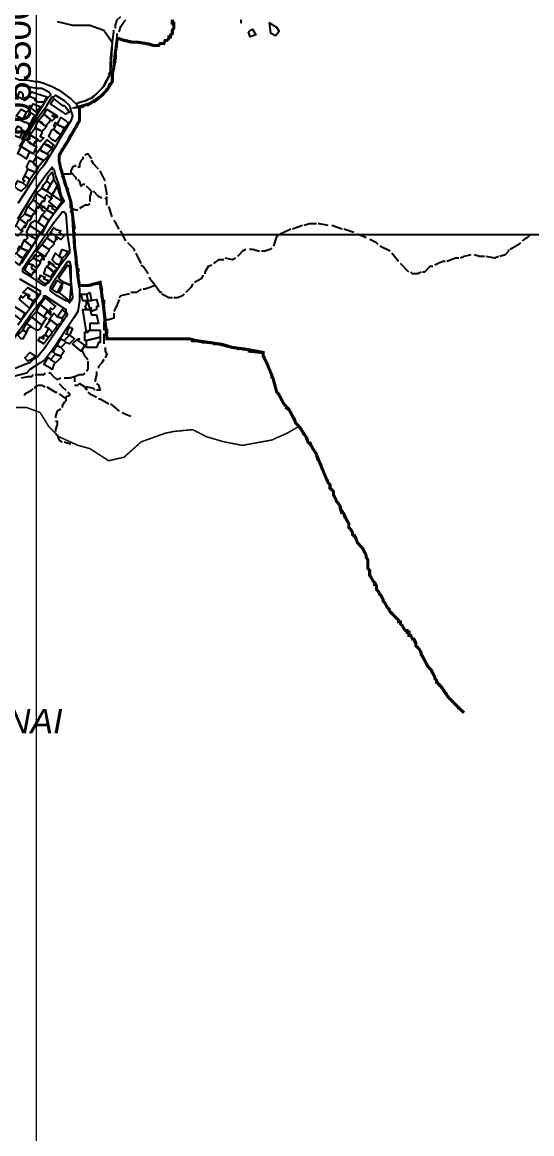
# Model space of a CAD drawing. Header units: millimetres. Extents: x -3588 to 75209, y -3737 to 38254.
# Drawn here: x 6595 to 6997, y 4728 to 5606 of the extents above; entities that cross this region are included whole.
import ezdxf

# ---------------------------------------------------------------- set-up
doc = ezdxf.new("R2010")
doc.units = ezdxf.units.MM
doc.layers.add('P', color=253, linetype='Continuous')
doc.layers.add('T', color=7, linetype='Continuous')

msp = doc.modelspace()

# ---------------------------------------------------------------- linework, layer by layer
msp.add_lwpolyline([(6321.471, 6253.151), (7910.682, 6253.151), (7910.682, 5438.155), (6321.471, 5438.155)], close=True)
at = {"color": 244}
for points in [[(6789.743, 5605.602), (6790.877, 5597.82), (6794.885, 5595.78), (6797.758, 5599.104), (6796.019, 5601.975), (6789.743, 5605.602)], [(6773.414, 5598.561), (6776.717, 5600.586), (6779.344, 5596.161), (6774.765, 5594.737), (6773.414, 5598.561)]]:
    msp.add_lwpolyline(points, dxfattribs=at)
at = {"layer": 'P'}
for points, const_width in [([(6605.975, -522.389), (6605.975, 8803.839)], 1.2), ([(6713.41, 5608.193), (6713.41, 5605.376), (6714.546, 5605.376), (6714.546, 5602.832), (6714.546, 5601.423), (6713.41, 5600.015), (6713.41, 5598.607), (6713.41, 5597.182), (6712.001, 5596.062), (6712.001, 5594.654), (6710.593, 5594.654), (6710.593, 5593.245), (6709.185, 5591.821), (6707.76, 5591.821), (6706.64, 5589.293), (6705.232, 5589.293), (6703.807, 5589.293), (6702.399, 5587.868), (6700.991, 5587.868), (6699.854, 5587.868), (6698.446, 5587.868), (6693.085, 5589.293), (6686.315, 5590.413), (6682.074, 5590.413), (6675.305, 5591.821), (6671.352, 5593.245), (6669.943, 5593.245), (6668.535, 5583.643), (6667.111, 5570.088), (6665.991, 5564.727), (6665.991, 5559.366), (6661.75, 5552.596), (6656.388, 5547.219), (6648.21, 5541.858), (6638.88, 5539.041), (6640.017, 5539.041), (6640.017, 5533.68), (6640.017, 5530.847), (6640.017, 5528.318), (6637.472, 5524.077), (6630.702, 5511.947), (6626.461, 5505.161), (6623.933, 5501.208), (6623.933, 5496.983), (6625.341, 5490.198), (6627.886, 5482.02), (6630.702, 5472.705), (6633.247, 5464.512), (6634.655, 5453.789), (6636.064, 5430.648), (6637.472, 5418.501), (6638.88, 5404.946), (6640.017, 5398.176), (6646.786, 5398.176), (6656.388, 5400.721), (6659.205, 5380.396), (6661.75, 5356.118), (6672.76, 5356.118), (6678.121, 5356.118), (6680.666, 5356.118), (6683.483, 5356.118), (6688.86, 5356.118), (6691.676, 5356.118), (6694.221, 5356.118), (6703.807, 5356.118), (6709.185, 5356.118), (6717.362, 5356.118), (6722.724, 5356.118), (6726.965, 5356.118), (6732.326, 5354.71), (6749.834, 5352.166), (6760.829, 5349.349), (6771.567, 5347.925), (6785.106, 5345.396), (6785.106, 5342.563), (6787.939, 5337.202), (6789.059, 5334.385), (6791.892, 5327.6), (6793.3, 5323.647), (6795.845, 5314.061), (6797.253, 5312.636), (6801.478, 5304.747), (6805.431, 5300.506), (6808.264, 5295.144), (6810.808, 5289.783), (6813.625, 5286.95), (6810.808, 5285.542), (6804.023, 5281.589), (6791.892, 5276.228), (6768.734, 5271.987), (6754.059, 5274.82), (6740.504, 5278.772), (6729.509, 5284.422), (6714.546, 5282.997), (6707.76, 5281.589), (6688.86, 5274.82), (6675.305, 5262.673), (6663.158, 5259.856), (6648.21, 5269.458), (6638.88, 5271.987), (6623.933, 5278.772), (6615.739, 5286.95), (6608.969, 5297.961), (6598.231, 5301.914), (6590.053, 5301.914)], 1.2), ([(6713.41, 5608.193), (6713.41, 5605.376), (6714.546, 5605.376), (6714.546, 5602.832), (6714.546, 5601.423), (6713.41, 5600.015), (6713.41, 5598.607), (6713.41, 5597.182), (6712.001, 5596.062), (6712.001, 5594.654), (6710.593, 5594.654), (6710.593, 5593.245), (6709.185, 5591.821), (6707.76, 5591.821), (6706.64, 5589.293), (6705.232, 5589.293), (6703.807, 5589.293), (6702.399, 5587.868), (6700.991, 5587.868), (6699.854, 5587.868), (6698.446, 5587.868), (6693.085, 5589.293), (6686.315, 5590.413), (6682.074, 5590.413), (6675.305, 5591.821), (6671.352, 5593.245), (6669.943, 5593.245), (6668.535, 5583.643), (6667.111, 5570.088), (6665.991, 5564.727), (6665.991, 5559.366), (6661.75, 5552.596), (6656.388, 5547.219), (6648.21, 5541.858), (6638.88, 5539.041), (6640.017, 5539.041), (6640.017, 5533.68), (6640.017, 5530.847), (6640.017, 5528.318), (6637.472, 5524.077), (6630.702, 5511.947), (6626.461, 5505.161), (6623.933, 5501.208), (6623.933, 5496.983), (6625.341, 5490.198), (6627.886, 5482.02), (6630.702, 5472.705), (6633.247, 5464.512), (6634.655, 5453.789), (6636.064, 5430.648), (6637.472, 5418.501), (6638.88, 5404.946), (6640.017, 5398.176), (6646.786, 5398.176), (6656.388, 5400.721), (6659.205, 5380.396), (6661.75, 5356.118), (6672.76, 5356.118), (6678.121, 5356.118), (6680.666, 5356.118), (6683.483, 5356.118), (6688.86, 5356.118), (6691.676, 5356.118), (6694.221, 5356.118), (6703.807, 5356.118), (6709.185, 5356.118), (6717.362, 5356.118), (6722.724, 5356.118), (6726.965, 5356.118), (6732.326, 5354.71), (6749.834, 5352.166), (6760.829, 5349.349), (6771.567, 5347.925), (6785.106, 5345.396), (6785.106, 5342.563), (6787.939, 5337.202), (6789.059, 5334.385), (6791.892, 5327.6), (6793.3, 5323.647), (6795.845, 5314.061), (6797.253, 5312.636), (6801.478, 5304.747), (6805.431, 5300.506), (6808.264, 5295.144), (6810.808, 5289.783), (6813.625, 5286.95), (6816.169, 5282.997), (6818.986, 5278.772), (6820.394, 5274.82), (6822.939, 5271.987), (6824.347, 5269.458), (6827.18, 5265.217), (6829.709, 5258.448), (6832.541, 5251.662), (6835.358, 5244.893), (6836.494, 5242.348), (6837.902, 5240.94), (6837.902, 5238.123), (6839.311, 5236.987), (6840.719, 5235.578), (6840.719, 5232.762), (6842.127, 5230.217), (6843.264, 5227.401), (6844.672, 5225.976), (6846.08, 5223.448), (6846.08, 5222.023), (6848.913, 5217.798), (6850.033, 5215.254), (6851.458, 5212.437), (6852.866, 5209.893), (6852.866, 5207.076), (6854.274, 5205.652), (6855.683, 5203.123), (6855.683, 5201.699), (6858.227, 5198.882), (6859.635, 5194.929), (6861.044, 5193.521), (6863.588, 5190.688), (6866.405, 5185.327), (6866.405, 5183.918), (6867.829, 5181.374), (6867.829, 5178.557), (6867.829, 5177.149), (6867.829, 5174.604), (6869.238, 5173.196), (6869.238, 5171.788), (6869.238, 5170.363), (6869.238, 5169.243), (6870.358, 5167.835), (6871.782, 5165.002), (6873.191, 5163.594), (6874.599, 5161.049), (6874.599, 5158.233), (6876.007, 5156.824), (6877.144, 5154.28), (6878.552, 5152.871), (6879.96, 5150.039), (6879.96, 5148.918), (6881.368, 5147.51), (6882.777, 5144.677), (6883.913, 5143.269), (6885.321, 5140.724), (6886.73, 5139.316), (6888.154, 5137.908), (6889.562, 5136.499), (6890.683, 5135.363), (6892.107, 5133.955), (6892.107, 5132.547), (6893.515, 5132.547), (6893.515, 5131.138), (6894.924, 5129.714), (6896.332, 5127.185), (6897.468, 5125.777), (6898.877, 5125.777), (6898.877, 5124.353), (6900.285, 5124.353), (6900.285, 5122.944), (6900.285, 5121.824), (6901.693, 5121.824), (6903.102, 5118.991), (6904.238, 5118.991), (6905.646, 5116.175), (6905.646, 5113.63), (6907.054, 5112.222), (6908.479, 5110.814), (6909.887, 5108.269), (6909.887, 5106.861), (6911.007, 5105.452), (6912.432, 5102.62), (6913.84, 5100.075), (6915.248, 5097.258), (6916.657, 5095.85), (6917.793, 5094.714), (6919.201, 5091.897), (6920.61, 5089.064), (6920.61, 5087.944), (6922.018, 5086.536), (6922.018, 5085.128), (6923.426, 5083.703), (6924.563, 5082.295), (6925.971, 5081.175), (6931.332, 5072.981), (6935.573, 5068.74), (6939.526, 5064.803), (6943.751, 5060.85)], 2.417), ([(6713.41, 5606.785), (6713.41, 5605.376), (6714.546, 5605.376), (6714.546, 5602.832)], 2.417), ([(6714.546, 5601.423), (6713.41, 5600.015), (6713.41, 5598.607), (6713.41, 5597.182)], 2.417), ([(6669.943, 5593.245), (6668.535, 5583.643), (6668.535, 5582.507)], 2.417), ([(6675.305, 5591.821), (6671.352, 5593.245)], 2.417), ([(6680.666, 5590.413), (6676.713, 5591.821)], 2.417), ([(6712.001, 5596.062), (6712.001, 5594.654), (6710.593, 5594.654), (6710.593, 5593.245), (6709.185, 5591.821), (6707.76, 5591.821), (6706.64, 5589.293), (6705.232, 5589.293)], 2.417), ([(6693.085, 5589.293), (6686.315, 5590.413), (6682.074, 5590.413)], 2.417), ([(6698.446, 5587.868), (6694.221, 5589.293)], 2.417), ([(6703.807, 5589.293), (6702.399, 5587.868), (6700.991, 5587.868), (6699.854, 5587.868)], 2.417), ([(6668.535, 5575.737), (6667.111, 5572.921)], 2.417), ([(6668.535, 5581.099), (6668.535, 5576.858)], 2.417), ([(6667.111, 5570.088), (6665.991, 5564.727), (6665.991, 5560.774)], 2.417), ([(6664.582, 5557.957), (6663.158, 5555.413)], 2.417), ([(6659.205, 5549.763), (6656.388, 5547.219), (6651.027, 5542.994)], 2.417), ([(6661.75, 5554.004), (6661.75, 5552.596), (6660.341, 5551.172)], 2.417), ([(6640.017, 5539.041), (6640.017, 5533.68), (6640.017, 5530.847), (6640.017, 5528.318)], 2.417), ([(6644.257, 5540.449), (6641.425, 5539.041)], 2.417), ([(6649.619, 5542.994), (6648.21, 5541.858), (6645.666, 5540.449)], 2.417), ([(6636.064, 5521.533), (6634.655, 5518.716)], 2.417), ([(6638.88, 5526.894), (6637.472, 5524.077), (6637.472, 5522.669)], 2.417), ([(6633.247, 5517.308), (6630.702, 5511.947), (6627.886, 5507.994)], 2.417), ([(6626.461, 5506.569), (6626.461, 5505.161), (6625.341, 5503.753)], 2.417), ([(6625.341, 5502.344), (6623.933, 5501.208), (6623.933, 5498.391)], 2.417), ([(6623.933, 5496.983), (6625.341, 5490.198), (6626.461, 5487.669)], 2.417), ([(6626.461, 5484.836), (6627.886, 5482.02)], 2.417), ([(6627.886, 5480.883), (6629.294, 5476.658)], 2.417), ([(6630.702, 5475.234), (6630.702, 5472.705), (6633.247, 5464.512)], 2.417), ([(6633.247, 5463.103), (6633.247, 5459.15)], 2.417), ([(6633.247, 5457.742), (6634.655, 5454.909)], 2.417), ([(6634.655, 5452.381), (6636.064, 5442.779)], 2.417), ([(6636.064, 5440.234), (6636.064, 5437.417)], 2.417), ([(6636.064, 5434.585), (6636.064, 5432.056)], 2.417), ([(6636.064, 5429.223), (6637.472, 5419.909)], 2.417), ([(6637.472, 5417.093), (6637.472, 5414.26)], 2.417), ([(6638.88, 5411.731), (6638.88, 5408.899)], 2.417), ([(6638.88, 5407.49), (6638.88, 5404.946), (6640.017, 5398.176), (6641.425, 5398.176)], 2.417), ([(6642.833, 5398.176), (6646.786, 5398.176)], 2.417), ([(6648.21, 5398.176), (6651.027, 5399.585)], 2.417), ([(6653.572, 5399.585), (6656.388, 5400.721), (6657.797, 5393.935)], 2.417), ([(6657.797, 5391.407), (6657.797, 5388.574)], 2.417), ([(6659.205, 5387.166), (6659.205, 5383.213)], 2.417), ([(6659.205, 5381.804), (6659.205, 5380.396), (6660.341, 5371.082)], 2.417), ([(6660.341, 5369.674), (6660.341, 5365.721)], 2.417), ([(6661.75, 5364.296), (6661.75, 5360.071)], 2.417), ([(6661.75, 5358.935), (6661.75, 5356.118), (6669.943, 5356.118)], 2.417), ([(6671.352, 5356.118), (6672.76, 5356.118), (6675.305, 5356.118)], 2.417), ([(6676.713, 5356.118), (6678.121, 5356.118), (6680.666, 5356.118)], 2.417), ([(6682.074, 5356.118), (6683.483, 5356.118), (6688.86, 5356.118), (6691.676, 5356.118), (6693.085, 5356.118)], 2.417), ([(6694.221, 5356.118), (6698.446, 5356.118)], 2.417), ([(6699.854, 5356.118), (6703.807, 5356.118)], 2.417), ([(6705.232, 5356.118), (6709.185, 5356.118), (6715.954, 5356.118)], 2.417), ([(6717.362, 5356.118), (6721.315, 5356.118)], 2.417), ([(6722.724, 5356.118), (6726.965, 5356.118)], 2.417), ([(6728.085, 5354.71), (6732.326, 5354.71), (6739.095, 5353.286)], 2.417), ([(6740.504, 5353.286), (6744.457, 5353.286)], 2.417), ([(6745.881, 5352.166), (6749.834, 5352.166)], 2.417), ([(6751.242, 5352.166), (6760.829, 5349.349)], 2.417), ([(6763.373, 5349.349), (6766.206, 5347.925)], 2.417), ([(6768.734, 5347.925), (6771.567, 5347.925)], 2.417), ([(6772.975, 5346.516), (6783.698, 5345.396)], 2.417), ([(6785.106, 5343.972), (6785.106, 5342.563), (6786.53, 5341.155)], 2.417), ([(6786.53, 5339.747), (6787.939, 5337.202), (6787.939, 5335.794)], 2.417), ([(6789.059, 5334.385), (6791.892, 5327.6), (6791.892, 5325.071)], 2.417), ([(6793.3, 5322.239), (6794.708, 5319.422)], 2.417), ([(6794.708, 5318.286), (6795.845, 5314.061)], 2.417), ([(6797.253, 5312.636), (6801.478, 5304.747), (6802.614, 5303.322)], 2.417), ([(6590.053, 5301.914), (6598.231, 5301.914), (6608.969, 5297.961), (6615.739, 5286.95), (6623.933, 5278.772), (6638.88, 5271.987), (6648.21, 5269.458), (6663.158, 5259.856), (6675.305, 5262.673), (6688.86, 5274.82), (6707.76, 5281.589), (6714.546, 5282.997), (6729.509, 5284.422), (6740.504, 5278.772), (6754.059, 5274.82), (6768.734, 5271.987), (6791.892, 5276.228), (6804.023, 5281.589), (6810.808, 5285.542), (6813.625, 5286.95), (6816.169, 5282.997), (6818.986, 5278.772), (6820.394, 5274.82), (6822.939, 5271.987), (6824.347, 5269.458), (6827.18, 5265.217), (6829.709, 5258.448), (6832.541, 5251.662), (6835.358, 5244.893), (6836.494, 5242.348), (6837.902, 5240.94), (6837.902, 5238.123), (6839.311, 5236.987), (6840.719, 5235.578), (6840.719, 5232.762), (6842.127, 5230.217), (6843.264, 5227.401), (6844.672, 5225.976), (6846.08, 5223.448), (6846.08, 5222.023), (6848.913, 5217.798), (6850.033, 5215.254), (6851.458, 5212.437), (6852.866, 5209.893), (6852.866, 5207.076), (6854.274, 5205.652), (6855.683, 5203.123), (6855.683, 5201.699), (6858.227, 5198.882), (6859.635, 5194.929), (6861.044, 5193.521), (6863.588, 5190.688), (6866.405, 5185.327), (6866.405, 5183.918), (6867.829, 5181.374), (6867.829, 5178.557), (6867.829, 5177.149), (6867.829, 5174.604), (6869.238, 5173.196), (6869.238, 5171.788), (6869.238, 5170.363), (6869.238, 5169.243), (6870.358, 5167.835), (6871.782, 5165.002), (6873.191, 5163.594), (6874.599, 5161.049), (6874.599, 5158.233), (6876.007, 5156.824), (6877.144, 5154.28), (6878.552, 5152.871), (6879.96, 5150.039), (6879.96, 5148.918), (6881.368, 5147.51), (6882.777, 5144.677), (6883.913, 5143.269), (6885.321, 5140.724), (6886.73, 5139.316), (6888.154, 5137.908), (6889.562, 5136.499), (6890.683, 5135.363), (6892.107, 5133.955), (6892.107, 5132.547), (6893.515, 5132.547), (6893.515, 5131.138), (6894.924, 5129.714), (6896.332, 5127.185), (6897.468, 5125.777), (6898.877, 5125.777), (6898.877, 5124.353), (6900.285, 5124.353), (6900.285, 5122.944), (6900.285, 5121.824), (6901.693, 5121.824), (6903.102, 5118.991), (6904.238, 5118.991), (6905.646, 5116.175), (6905.646, 5113.63), (6907.054, 5112.222), (6908.479, 5110.814), (6909.887, 5108.269), (6909.887, 5106.861), (6911.007, 5105.452), (6912.432, 5102.62), (6913.84, 5100.075), (6915.248, 5097.258), (6916.657, 5095.85), (6917.793, 5094.714), (6919.201, 5091.897), (6920.61, 5089.064), (6920.61, 5087.944), (6922.018, 5086.536), (6922.018, 5085.128), (6923.426, 5083.703), (6924.563, 5082.295), (6925.971, 5081.175), (6931.332, 5072.981), (6935.573, 5068.74), (6939.526, 5064.803), (6943.751, 5060.85)], 1.2), ([(6802.614, 5301.914), (6805.431, 5300.506), (6805.431, 5299.097)], 2.417), ([(6806.855, 5297.961), (6808.264, 5295.144)], 2.417), ([(6809.384, 5293.736), (6810.808, 5289.783), (6813.625, 5286.95), (6815.033, 5284.422)], 2.417), ([(6816.169, 5282.997), (6817.578, 5280.181)], 2.417), ([(6818.986, 5278.772), (6820.394, 5276.228)], 2.417), ([(6821.803, 5274.82), (6822.939, 5271.987), (6824.347, 5269.458), (6827.18, 5265.217)], 2.417), ([(6827.18, 5264.097), (6828.588, 5259.856)], 2.417), ([(6829.709, 5258.448), (6831.133, 5255.903)], 2.417), ([(6831.133, 5254.495), (6832.541, 5251.662), (6835.358, 5244.893), (6836.494, 5243.772)], 2.417), ([(6836.494, 5242.348), (6837.902, 5240.94), (6837.902, 5239.531)], 2.417), ([(6839.311, 5238.123), (6839.311, 5236.987), (6840.719, 5235.578), (6840.719, 5234.17)], 2.417), ([(6840.719, 5232.762), (6842.127, 5230.217), (6843.264, 5227.401), (6844.672, 5225.976), (6846.08, 5223.448)], 2.417), ([(6846.08, 5222.023), (6847.505, 5217.798)], 2.417), ([(6848.913, 5216.662), (6850.033, 5215.254), (6850.033, 5213.845)], 2.417), ([(6851.458, 5212.437), (6852.866, 5209.893), (6852.866, 5207.076), (6854.274, 5205.652), (6855.683, 5203.123)], 2.417), ([(6856.819, 5201.699), (6858.227, 5198.882), (6858.227, 5197.474)], 2.417), ([(6859.635, 5196.337), (6859.635, 5194.929), (6861.044, 5193.521)], 2.417), ([(6862.452, 5192.112), (6863.588, 5190.688), (6866.405, 5185.327), (6866.405, 5183.918), (6866.405, 5182.798)], 2.417), ([(6867.829, 5181.374), (6867.829, 5178.557), (6867.829, 5177.149)], 2.417), ([(6867.829, 5176.013), (6867.829, 5174.604), (6869.238, 5173.196)], 2.417), ([(6869.238, 5170.363), (6869.238, 5169.243), (6870.358, 5167.835), (6871.782, 5165.002), (6873.191, 5163.594), (6873.191, 5161.049)], 2.417), ([(6874.599, 5159.641), (6874.599, 5158.233), (6876.007, 5156.824)], 2.417), ([(6877.144, 5155.688), (6877.144, 5154.28), (6878.552, 5152.871), (6878.552, 5151.463)], 2.417), ([(6879.96, 5150.039), (6879.96, 5148.918), (6881.368, 5147.51), (6882.777, 5144.677), (6883.913, 5143.269), (6885.321, 5142.149)], 2.417), ([(6886.73, 5140.724), (6886.73, 5139.316), (6888.154, 5137.908)], 2.417), ([(6889.562, 5136.499), (6890.683, 5135.363), (6892.107, 5133.955)], 2.417), ([(6893.515, 5132.547), (6893.515, 5131.138), (6894.924, 5129.714), (6896.332, 5127.185), (6897.468, 5125.777), (6898.877, 5125.777), (6898.877, 5124.353), (6900.285, 5124.353)], 2.417), ([(6900.285, 5122.944), (6900.285, 5121.824), (6901.693, 5121.824), (6903.102, 5118.991)], 2.417), ([(6904.238, 5117.583), (6905.646, 5116.175), (6905.646, 5115.039)], 2.417), ([(6907.054, 5113.63), (6907.054, 5112.222), (6908.479, 5110.814), (6909.887, 5108.269), (6909.887, 5106.861), (6911.007, 5105.452), (6911.007, 5104.028)], 2.417), ([(6912.432, 5102.62), (6913.84, 5100.075)], 2.417), ([(6915.248, 5098.667), (6915.248, 5097.258), (6916.657, 5095.85), (6916.657, 5094.714)], 2.417), ([(6917.793, 5093.305), (6919.201, 5091.897), (6920.61, 5089.064), (6920.61, 5087.944), (6922.018, 5086.536), (6922.018, 5085.128), (6923.426, 5085.128)], 2.417), ([(6924.563, 5083.703), (6924.563, 5082.295), (6925.971, 5081.175), (6925.971, 5079.75)], 2.417), ([(6927.379, 5078.342), (6930.212, 5075.525)], 2.417), ([(6931.332, 5074.389), (6931.332, 5072.981), (6935.573, 5068.74), (6938.118, 5066.211)], 2.417), ([(6938.118, 5064.803), (6939.526, 5064.803), (6940.934, 5063.379)], 2.417), ([(6942.343, 5061.97), (6943.751, 5060.85)], 2.417)]:
    msp.add_lwpolyline(points, dxfattribs=dict(at, const_width=const_width))
for points in [[(6668.535, 5601.423), (6668.535, 5603.968), (6669.943, 5608.193), (6672.76, 5610.738)], [(6463.864, 5603.968), (6465.288, 5603.968), (6472.058, 5602.832), (6478.827, 5601.423), (6496.607, 5594.654), (6510.162, 5590.413), (6519.477, 5586.46), (6538.393, 5581.099), (6551.948, 5575.737), (6565.487, 5570.088), (6575.089, 5567.543), (6583.283, 5564.727), (6588.645, 5562.182), (6592.598, 5560.774), (6598.231, 5560.774), (6605.016, 5559.366), (6607.561, 5559.366), (6611.786, 5557.957), (6618.556, 5555.413), (6623.933, 5552.596), (6629.294, 5548.643), (6633.247, 5545.81), (6634.655, 5544.402), (6637.472, 5541.858)], [(6622.508, 5606.785), (6634.655, 5603.968), (6648.21, 5603.968), (6659.205, 5600.015), (6665.991, 5590.413), (6664.582, 5567.543), (6663.158, 5563.319), (6659.205, 5555.413), (6656.388, 5552.596), (6653.572, 5549.763), (6648.21, 5545.81), (6645.666, 5544.402), (6637.472, 5541.858)], [(6671.352, 5598.607), (6672.76, 5602.832), (6675.305, 5606.785), (6676.713, 5608.193)], [(6767.614, 5608.193), (6767.614, 5605.376)], [(6665.991, 5589.293), (6667.111, 5598.607), (6667.111, 5600.015)], [(6669.943, 5586.46), (6669.943, 5597.182)], [(6664.582, 5576.858), (6665.991, 5587.868)], [(6668.535, 5574.329), (6668.535, 5583.643), (6669.943, 5585.052)], [(6663.158, 5564.727), (6664.582, 5567.543), (6664.582, 5575.737)], [(6665.991, 5562.182), (6665.991, 5564.727), (6667.111, 5570.088), (6667.111, 5572.921)], [(6657.797, 5554.004), (6659.205, 5555.413), (6660.341, 5557.957), (6663.158, 5563.319)], [(6660.341, 5551.172), (6661.75, 5552.596), (6665.991, 5559.366), (6665.991, 5560.774)], [(6594.006, 5551.172), (6595.414, 5549.763), (6595.414, 5547.219), (6598.231, 5545.81), (6596.822, 5544.402), (6591.461, 5547.219), (6592.598, 5551.172), (6594.006, 5551.172)], [(6592.598, 5507.994), (6606.137, 5529.439), (6614.331, 5540.449), (6618.556, 5547.219), (6619.692, 5547.219), (6621.1, 5548.643), (6627.886, 5544.402), (6632.111, 5540.449), (6633.247, 5536.208), (6634.655, 5532.271), (6633.247, 5528.318), (6630.702, 5524.077), (6626.461, 5517.308), (6622.508, 5510.522), (6621.1, 5507.994), (6618.556, 5503.753), (6611.786, 5493.03), (6607.561, 5487.669), (6599.367, 5475.234), (6591.461, 5463.103)], [(6592.598, 5556.533), (6599.367, 5555.413), (6606.137, 5554.004), (6610.378, 5554.004), (6615.739, 5551.172), (6617.147, 5549.763), (6617.147, 5548.643), (6614.331, 5545.81), (6594.006, 5513.355)], [(6607.561, 5542.994), (6605.016, 5544.402), (6605.016, 5545.81), (6600.775, 5547.219), (6600.775, 5548.643), (6602.184, 5551.172), (6614.331, 5547.219), (6611.786, 5542.994), (6607.561, 5542.994)], [(6649.619, 5545.81), (6652.435, 5548.643), (6656.388, 5552.596)], [(6651.027, 5542.994), (6656.388, 5547.219), (6659.205, 5549.763)], [(6607.561, 5537.633), (6606.137, 5535.088), (6600.775, 5539.041), (6600.775, 5540.449), (6602.184, 5539.041), (6603.608, 5541.858), (6610.378, 5539.041), (6607.561, 5537.633)], [(6626.461, 5540.449), (6627.886, 5540.449), (6629.294, 5539.041), (6632.111, 5535.088), (6629.294, 5533.68), (6617.147, 5541.858), (6619.692, 5545.81), (6626.461, 5540.449)], [(6637.472, 5541.858), (6640.017, 5542.994), (6645.666, 5544.402), (6646.786, 5545.81)], [(6637.472, 5541.858), (6638.88, 5539.041)], [(6638.88, 5539.041), (6648.21, 5541.858), (6649.619, 5542.994)], [(6598.231, 5535.088), (6595.414, 5529.439), (6592.598, 5530.847), (6590.053, 5532.271), (6594.006, 5537.633), (6598.231, 5535.088)], [(6602.184, 5528.318), (6600.775, 5525.486), (6598.231, 5526.894), (6596.822, 5526.894), (6594.006, 5528.318), (6595.414, 5529.439), (6598.231, 5535.088), (6599.367, 5536.208), (6605.016, 5532.271), (6603.608, 5530.847), (6602.184, 5528.318)], [(6610.378, 5526.894), (6607.561, 5528.318), (6611.786, 5533.68), (6617.147, 5529.439), (6615.739, 5526.894), (6612.922, 5524.077), (6610.378, 5526.894)], [(6638.88, 5539.041), (6640.017, 5539.041), (6640.017, 5533.68), (6640.017, 5530.847), (6640.017, 5528.318), (6637.472, 5524.077), (6630.702, 5511.947), (6626.461, 5505.161), (6623.933, 5501.208), (6623.933, 5496.983), (6625.341, 5490.198), (6627.886, 5482.02), (6630.702, 5472.705), (6633.247, 5464.512), (6634.655, 5453.789), (6636.064, 5430.648), (6637.472, 5418.501), (6638.88, 5404.946), (6640.017, 5395.36), (6640.017, 5386.045), (6638.88, 5377.851), (6636.064, 5373.61), (6634.655, 5371.082), (6627.886, 5361.48), (6621.1, 5350.757), (6617.147, 5345.396), (6612.922, 5339.747), (6608.969, 5337.202)], [(6622.508, 5532.271), (6622.508, 5530.847), (6619.692, 5533.68), (6618.556, 5532.271), (6621.1, 5530.847), (6618.556, 5528.318), (6617.147, 5529.439), (6611.786, 5533.68), (6614.331, 5537.633), (6622.508, 5532.271)], [(6630.702, 5526.894), (6632.111, 5526.894), (6627.886, 5522.669), (6622.508, 5525.486), (6623.933, 5528.318), (6625.341, 5530.847), (6629.294, 5528.318), (6630.702, 5526.894)], [(6594.006, 5517.308), (6592.598, 5514.763), (6587.236, 5517.308), (6591.461, 5524.077), (6594.006, 5522.669), (6594.006, 5521.533), (6596.822, 5520.124), (6594.006, 5517.308)], [(6610.378, 5520.124), (6610.378, 5518.716), (6608.969, 5515.883), (6611.786, 5514.763), (6608.969, 5511.947), (6607.561, 5513.355), (6600.775, 5517.308), (6605.016, 5522.669), (6610.378, 5520.124)], [(6612.922, 5524.077), (6614.331, 5524.077), (6611.786, 5521.533), (6610.378, 5520.124), (6605.016, 5522.669), (6607.561, 5528.318), (6612.922, 5524.077)], [(6622.508, 5518.716), (6619.692, 5521.533), (6621.1, 5524.077), (6619.692, 5524.077), (6621.1, 5526.894), (6622.508, 5525.486), (6627.886, 5522.669), (6625.341, 5517.308), (6622.508, 5518.716)], [(6594.006, 5507.994), (6596.822, 5513.355), (6598.231, 5513.355), (6603.608, 5509.114), (6606.137, 5507.994), (6603.608, 5502.344), (6600.775, 5503.753), (6594.006, 5507.994)], [(6600.775, 5510.522), (6598.231, 5513.355), (6600.775, 5517.308), (6607.561, 5513.355), (6606.137, 5511.947), (6605.016, 5511.947), (6603.608, 5509.114), (6600.775, 5510.522)], [(6618.556, 5507.994), (6618.556, 5506.569), (6611.786, 5510.522), (6614.331, 5513.355), (6619.692, 5509.114), (6618.556, 5507.994)], [(6618.556, 5513.355), (6615.739, 5515.883), (6617.147, 5518.716), (6618.556, 5521.533), (6619.692, 5521.533), (6625.341, 5517.308), (6621.1, 5511.947), (6618.556, 5513.355)], [(6599.367, 5501.208), (6598.231, 5498.391), (6594.006, 5501.208), (6591.461, 5502.344), (6594.006, 5507.994), (6600.775, 5503.753), (6599.367, 5501.208)], [(6608.969, 5498.391), (6606.137, 5499.8), (6605.016, 5501.208), (6608.969, 5506.569), (6608.969, 5505.161), (6614.331, 5502.344), (6615.739, 5501.208), (6611.786, 5496.983), (6608.969, 5498.391)], [(6615.739, 5509.114), (6618.556, 5506.569), (6614.331, 5502.344), (6608.969, 5505.161), (6610.378, 5507.994), (6611.786, 5510.522), (6615.739, 5509.114)], [(6602.184, 5488.789), (6599.367, 5490.198), (6598.231, 5491.622), (6600.775, 5496.983), (6603.608, 5495.559), (6607.561, 5491.622), (6605.016, 5487.669), (6602.184, 5488.789)], [(6605.016, 5493.03), (6603.608, 5495.559), (6606.137, 5499.8), (6611.786, 5496.983), (6607.561, 5491.622), (6605.016, 5493.03)], [(6642.833, 5499.8), (6642.833, 5498.391), (6641.425, 5496.983), (6640.017, 5494.439), (6640.017, 5491.622), (6638.88, 5491.622)], [(6649.619, 5498.391), (6646.786, 5502.344), (6644.257, 5501.208)], [(6654.98, 5490.198), (6651.027, 5494.439), (6649.619, 5496.983)], [(6591.461, 5450.972), (6602.184, 5468.464), (6608.969, 5479.475), (6612.922, 5484.836), (6617.147, 5490.198), (6618.556, 5491.622), (6618.556, 5490.198), (6619.692, 5490.198), (6621.1, 5484.836), (6623.933, 5476.658), (6625.341, 5469.873), (6627.886, 5464.512), (6626.461, 5463.103), (6619.692, 5454.909), (6606.137, 5434.585), (6599.367, 5423.862), (6594.006, 5415.684)], [(6599.367, 5483.428), (6596.822, 5484.836), (6599.367, 5490.198), (6605.016, 5487.669), (6600.775, 5482.02), (6599.367, 5483.428)], [(6615.739, 5484.836), (6618.556, 5487.669), (6619.692, 5482.02), (6617.147, 5478.067), (6614.331, 5480.883), (6615.739, 5484.836)], [(6633.247, 5487.669), (6633.247, 5486.245), (6630.702, 5486.245), (6626.461, 5486.245)], [(6637.472, 5493.03), (6634.655, 5491.622), (6633.247, 5488.789), (6633.247, 5487.669)], [(6637.472, 5482.02), (6637.472, 5483.428), (6633.247, 5487.669)], [(6660.341, 5480.883), (6656.388, 5488.789)], [(6595.414, 5479.475), (6598.231, 5476.658), (6594.006, 5472.705), (6591.461, 5474.114), (6588.645, 5476.658), (6591.461, 5480.883), (6595.414, 5479.475)], [(6599.367, 5479.475), (6598.231, 5476.658), (6595.414, 5479.475), (6596.822, 5480.883), (6595.414, 5482.02), (6596.822, 5484.836), (6600.775, 5482.02), (6599.367, 5479.475)], [(6611.786, 5478.067), (6614.331, 5480.883), (6617.147, 5478.067), (6614.331, 5472.705), (6610.378, 5475.234), (6611.786, 5478.067)], [(6621.1, 5479.475), (6622.508, 5476.658), (6618.556, 5469.873), (6614.331, 5472.705), (6617.147, 5478.067), (6619.692, 5482.02), (6621.1, 5479.475)], [(6644.257, 5478.067), (6642.833, 5478.067), (6641.425, 5476.658), (6640.017, 5480.883), (6638.88, 5482.02)], [(6661.75, 5469.873), (6661.75, 5471.297), (6660.341, 5478.067)], [(6611.786, 5467.344), (6612.922, 5467.344), (6611.786, 5464.512), (6610.378, 5464.512), (6608.969, 5461.695), (6603.608, 5465.92), (6606.137, 5471.297), (6611.786, 5467.344)], [(6614.331, 5472.705), (6618.556, 5469.873), (6617.147, 5467.344), (6614.331, 5469.873), (6611.786, 5467.344), (6606.137, 5471.297), (6610.378, 5475.234), (6614.331, 5472.705)], [(6626.461, 5464.512), (6622.508, 5459.15), (6615.739, 5464.512), (6618.556, 5467.344), (6617.147, 5467.344), (6618.556, 5469.873), (6626.461, 5464.512)], [(6623.933, 5471.297), (6626.461, 5464.512), (6618.556, 5469.873), (6622.508, 5476.658), (6623.933, 5471.297)], [(6649.619, 5472.705), (6648.21, 5474.114), (6645.666, 5476.658)], [(6649.619, 5472.705), (6648.21, 5468.464), (6648.21, 5464.512)], [(6657.797, 5467.344), (6654.98, 5468.464), (6651.027, 5472.705)], [(6605.016, 5456.334), (6606.137, 5456.334), (6605.016, 5454.909), (6603.608, 5454.909), (6602.184, 5452.381), (6596.822, 5454.909), (6599.367, 5460.559), (6605.016, 5456.334)], [(6608.969, 5461.695), (6611.786, 5460.559), (6610.378, 5459.15), (6607.561, 5460.559), (6607.561, 5459.15), (6606.137, 5460.559), (6605.016, 5456.334), (6599.367, 5460.559), (6603.608, 5465.92), (6608.969, 5461.695)], [(6614.331, 5457.742), (6619.692, 5454.909), (6615.739, 5449.548), (6610.378, 5453.789), (6612.922, 5456.334), (6610.378, 5457.742), (6610.378, 5459.15), (6611.786, 5460.559), (6614.331, 5457.742)], [(6621.1, 5456.334), (6619.692, 5454.909), (6614.331, 5457.742), (6615.739, 5460.559), (6615.739, 5461.695), (6618.556, 5460.559), (6618.556, 5459.15), (6621.1, 5457.742), (6621.1, 5456.334)], [(6648.21, 5463.103), (6646.786, 5461.695), (6644.257, 5461.695), (6642.833, 5460.559), (6640.017, 5459.15)], [(6661.75, 5465.92), (6660.341, 5467.344)], [(6661.75, 5465.92), (6661.75, 5468.464)], [(6661.75, 5461.695), (6661.75, 5465.92)], [(6665.991, 5452.381), (6663.158, 5460.559)], [(6602.184, 5452.381), (6600.775, 5449.548), (6599.367, 5449.548), (6598.231, 5447.02), (6592.598, 5450.972), (6596.822, 5454.909), (6602.184, 5452.381)], [(6611.786, 5398.176), (6606.137, 5402.129), (6602.184, 5404.946), (6595.414, 5408.899), (6595.414, 5410.323), (6595.414, 5411.731), (6606.137, 5427.815), (6619.692, 5448.14), (6625.341, 5454.909), (6626.461, 5456.334), (6627.886, 5456.334), (6629.294, 5454.909), (6630.702, 5437.417), (6632.111, 5426.695), (6632.111, 5425.27), (6632.111, 5423.862), (6629.294, 5419.909), (6623.933, 5413.14), (6618.556, 5404.946), (6615.739, 5400.721), (6614.331, 5399.585), (6612.922, 5398.176), (6611.786, 5398.176)], [(6614.331, 5447.02), (6612.922, 5444.187), (6607.561, 5448.14), (6608.969, 5450.972), (6610.378, 5453.789), (6615.739, 5449.548), (6614.331, 5447.02)], [(6638.88, 5457.742), (6637.472, 5457.742), (6633.247, 5459.15)], [(6594.006, 5441.37), (6595.414, 5441.37), (6594.006, 5440.234), (6591.461, 5437.417), (6585.812, 5441.37), (6590.053, 5445.595), (6594.006, 5441.37)], [(6598.231, 5447.02), (6596.822, 5444.187), (6596.822, 5445.595), (6594.006, 5441.37), (6590.053, 5445.595), (6592.598, 5450.972), (6598.231, 5447.02)], [(6607.561, 5437.417), (6606.137, 5434.585), (6599.367, 5438.826), (6598.231, 5440.234), (6600.775, 5445.595), (6608.969, 5440.234), (6607.561, 5437.417)], [(6602.184, 5448.14), (6605.016, 5449.548), (6607.561, 5448.14), (6612.922, 5444.187), (6610.378, 5438.826), (6608.969, 5440.234), (6600.775, 5445.595), (6602.184, 5448.14)], [(6627.886, 5437.417), (6625.341, 5434.585), (6621.1, 5437.417), (6617.147, 5440.234), (6619.692, 5444.187), (6621.1, 5442.779), (6625.341, 5441.37), (6623.933, 5440.234), (6627.886, 5437.417)], [(6671.352, 5442.779), (6668.535, 5448.14), (6667.111, 5449.548)], [(6816.169, 5445.595), (6808.264, 5442.779)], [(6827.18, 5447.02), (6821.803, 5447.02), (6817.578, 5445.595)], [(6836.494, 5445.595), (6829.709, 5447.02), (6828.588, 5447.02)], [(6847.505, 5442.779), (6839.311, 5445.595)], [(6600.775, 5426.695), (6599.367, 5425.27), (6594.006, 5427.815), (6595.414, 5432.056), (6596.822, 5434.585), (6596.822, 5433.464), (6602.184, 5429.223), (6600.775, 5426.695)], [(6605.016, 5432.056), (6602.184, 5429.223), (6596.822, 5433.464), (6599.367, 5436.009), (6598.231, 5437.417), (6599.367, 5438.826), (6606.137, 5434.585), (6605.016, 5432.056)], [(6619.692, 5432.056), (6619.692, 5430.648), (6618.556, 5429.223), (6615.739, 5426.695), (6610.378, 5430.648), (6614.331, 5436.009), (6619.692, 5432.056)], [(6621.1, 5437.417), (6621.1, 5436.009), (6622.508, 5434.585), (6621.1, 5434.585), (6619.692, 5432.056), (6614.331, 5436.009), (6617.147, 5440.234), (6621.1, 5437.417)], [(6676.713, 5433.464), (6675.305, 5436.009), (6672.76, 5441.37)], [(6797.253, 5437.417), (6795.845, 5437.417), (6794.708, 5433.464), (6793.3, 5429.223)], [(6806.855, 5442.779), (6801.478, 5440.234), (6798.661, 5438.826)], [(6856.819, 5440.234), (6848.913, 5442.779)], [(6866.405, 5436.009), (6859.635, 5438.826)], [(6876.007, 5430.648), (6874.599, 5432.056), (6869.238, 5434.585)], [(6996.547, 5438.826), (6993.731, 5436.009), (6991.186, 5434.585), (6989.778, 5433.464)], [(6594.006, 5427.815), (6599.367, 5425.27), (6595.414, 5419.909), (6590.053, 5423.862), (6592.598, 5426.695), (6591.461, 5426.695), (6592.598, 5429.223), (6594.006, 5427.815)], [(6615.739, 5425.27), (6614.331, 5423.862), (6612.922, 5421.045), (6606.137, 5425.27), (6610.378, 5430.648), (6615.739, 5426.695), (6615.739, 5425.27)], [(6629.294, 5422.454), (6626.461, 5419.909), (6623.933, 5421.045), (6626.461, 5426.695), (6630.702, 5425.27), (6629.294, 5422.454)], [(6683.483, 5425.27), (6683.483, 5426.695), (6678.121, 5432.056)], [(6771.567, 5426.695), (6768.734, 5425.27), (6766.206, 5422.454), (6764.781, 5421.045)], [(6782.29, 5425.27), (6781.153, 5425.27), (6776.928, 5426.695), (6774.384, 5426.695)], [(6791.892, 5427.815), (6790.483, 5426.695), (6786.53, 5425.27), (6783.698, 5425.27)], [(6885.321, 5425.27), (6877.144, 5429.223)], [(6978.767, 5426.695), (6978.767, 5425.27), (6976.223, 5422.454), (6971.982, 5421.045)], [(6988.353, 5432.056), (6986.945, 5430.648), (6980.175, 5426.695)], [(6592.598, 5421.045), (6595.414, 5419.909), (6592.598, 5414.26), (6587.236, 5418.501), (6588.645, 5421.045), (6587.236, 5422.454), (6590.053, 5423.862), (6592.598, 5421.045)], [(6608.969, 5417.093), (6608.969, 5415.684), (6607.561, 5413.14), (6607.561, 5414.26), (6606.137, 5411.731), (6603.608, 5414.26), (6599.367, 5415.684), (6603.608, 5419.909), (6608.969, 5417.093)], [(6606.137, 5418.501), (6603.608, 5419.909), (6605.016, 5422.454), (6607.561, 5421.045), (6608.969, 5422.454), (6611.786, 5419.909), (6611.786, 5418.501), (6610.378, 5419.909), (6608.969, 5417.093), (6606.137, 5418.501)], [(6621.1, 5410.323), (6619.692, 5408.899), (6614.331, 5413.14), (6617.147, 5415.684), (6615.739, 5415.684), (6615.739, 5417.093), (6619.692, 5414.26), (6618.556, 5414.26), (6622.508, 5411.731), (6621.1, 5410.323)], [(6630.702, 5386.045), (6629.294, 5386.045), (6622.508, 5389.998), (6617.147, 5393.935), (6617.147, 5395.36), (6617.147, 5396.768), (6621.1, 5403.537), (6630.702, 5417.093), (6632.111, 5417.093), (6633.247, 5413.14), (6633.247, 5402.129), (6634.655, 5388.574), (6633.247, 5386.045), (6632.111, 5384.621), (6630.702, 5386.045)], [(6621.1, 5415.684), (6618.556, 5418.501), (6619.692, 5421.045), (6621.1, 5423.862), (6623.933, 5421.045), (6626.461, 5419.909), (6623.933, 5414.26), (6621.1, 5415.684)], [(6688.86, 5415.684), (6684.907, 5423.862)], [(6754.059, 5418.501), (6749.834, 5418.501), (6745.881, 5415.684)], [(6763.373, 5419.909), (6760.829, 5418.501), (6755.195, 5419.909)], [(6892.107, 5417.093), (6886.73, 5423.862)], [(6928.804, 5417.093), (6927.379, 5417.093), (6923.426, 5415.684), (6920.61, 5414.26)], [(6939.526, 5419.909), (6936.981, 5419.909), (6930.212, 5417.093)], [(6949.128, 5422.454), (6943.751, 5421.045), (6940.934, 5419.909)], [(6959.851, 5421.045), (6955.898, 5421.045), (6951.657, 5422.454)], [(6970.861, 5421.045), (6968.029, 5419.909), (6961.259, 5421.045)], [(6602.184, 5413.14), (6602.184, 5411.731), (6605.016, 5410.323), (6605.016, 5408.899), (6603.608, 5408.899), (6602.184, 5406.37), (6596.822, 5410.323), (6599.367, 5415.684), (6603.608, 5414.26), (6602.184, 5413.14)], [(6617.147, 5411.731), (6619.692, 5408.899), (6617.147, 5404.946), (6611.786, 5407.49), (6612.922, 5410.323), (6612.922, 5411.731), (6614.331, 5413.14), (6617.147, 5411.731)], [(6630.702, 5399.585), (6627.886, 5400.721), (6623.933, 5403.537), (6623.933, 5404.946), (6630.702, 5414.26), (6632.111, 5413.14), (6633.247, 5398.176), (6630.702, 5399.585)], [(6694.221, 5407.49), (6690.268, 5413.14), (6688.86, 5414.26)], [(6744.457, 5414.26), (6741.64, 5413.14), (6739.095, 5408.899), (6739.095, 5407.49)], [(6900.285, 5408.899), (6893.515, 5415.684)], [(6909.887, 5408.899), (6907.054, 5407.49), (6903.102, 5407.49), (6901.693, 5408.899)], [(6919.201, 5413.14), (6916.657, 5413.14), (6912.432, 5408.899), (6911.007, 5408.899)], [(6592.598, 5403.537), (6608.969, 5393.935), (6608.969, 5392.815), (6608.969, 5391.407), (6602.184, 5381.804), (6591.461, 5366.841)], [(6614.331, 5400.721), (6612.922, 5399.585), (6607.561, 5403.537), (6608.969, 5404.946), (6608.969, 5406.37), (6612.922, 5404.946), (6611.786, 5403.537), (6615.739, 5402.129), (6614.331, 5400.721)], [(6626.461, 5398.176), (6625.341, 5398.176), (6622.508, 5392.815), (6618.556, 5395.36), (6622.508, 5402.129), (6626.461, 5399.585), (6626.461, 5398.176)], [(6633.247, 5398.176), (6633.247, 5396.768), (6632.111, 5386.045), (6629.294, 5388.574), (6623.933, 5392.815), (6626.461, 5396.768), (6625.341, 5398.176), (6626.461, 5399.585), (6627.886, 5400.721), (6633.247, 5398.176)], [(6699.854, 5398.176), (6695.629, 5403.537), (6695.629, 5404.946)], [(6729.509, 5399.585), (6728.085, 5396.768), (6724.132, 5392.815)], [(6737.687, 5406.37), (6736.279, 5403.537), (6730.918, 5400.721)], [(6599.367, 5389.998), (6599.367, 5388.574), (6603.608, 5386.045), (6600.775, 5380.396), (6592.598, 5387.166), (6594.006, 5389.998), (6595.414, 5388.574), (6598.231, 5391.407), (6599.367, 5389.998)], [(6606.137, 5388.574), (6603.608, 5386.045), (6599.367, 5388.574), (6600.775, 5389.998), (6599.367, 5391.407), (6599.367, 5389.998), (6598.231, 5391.407), (6595.414, 5392.815), (6599.367, 5396.768), (6607.561, 5391.407), (6606.137, 5388.574)], [(6644.257, 5391.407), (6645.666, 5391.407), (6646.786, 5386.045), (6642.833, 5386.045), (6641.425, 5391.407), (6644.257, 5391.407)], [(6645.666, 5391.407), (6648.21, 5392.815), (6649.619, 5386.045), (6646.786, 5386.045)], [(6679.53, 5391.407), (6678.121, 5391.407), (6672.76, 5389.998), (6671.352, 5388.574)], [(6688.86, 5395.36), (6684.907, 5392.815), (6680.666, 5392.815)], [(6699.854, 5398.176), (6695.629, 5396.768), (6691.676, 5395.36), (6690.268, 5395.36)], [(6705.232, 5392.815), (6703.807, 5392.815), (6699.854, 5398.176)], [(6713.41, 5388.574), (6710.593, 5388.574), (6707.76, 5389.998), (6705.232, 5391.407)], [(6722.724, 5391.407), (6721.315, 5389.998), (6717.362, 5388.574), (6714.546, 5388.574)], [(6600.775, 5337.202), (6596.822, 5335.794), (6590.053, 5332.961), (6583.283, 5331.841), (6573.681, 5329.024), (6572.273, 5327.6), (6571.137, 5329.024), (6571.137, 5330.432), (6575.089, 5335.794), (6584.692, 5350.757), (6592.598, 5362.888), (6602.184, 5376.443), (6607.561, 5383.213), (6611.786, 5388.574), (6611.786, 5389.998), (6612.922, 5389.998), (6629.294, 5379.26), (6629.294, 5377.851), (6630.702, 5375.035), (6621.1, 5361.48), (6612.922, 5349.349), (6607.561, 5342.563), (6603.608, 5339.747), (6600.775, 5337.202)], [(6595.414, 5373.61), (6594.006, 5371.082), (6587.236, 5376.443), (6588.645, 5377.851), (6587.236, 5379.26), (6588.645, 5381.804), (6596.822, 5376.443), (6595.414, 5373.61)], [(6615.739, 5377.851), (6617.147, 5377.851), (6617.147, 5375.035), (6614.331, 5377.851), (6611.786, 5373.61), (6606.137, 5377.851), (6608.969, 5383.213), (6615.739, 5377.851)], [(6619.692, 5380.396), (6618.556, 5379.26), (6617.147, 5380.396), (6615.739, 5377.851), (6608.969, 5383.213), (6612.922, 5388.574), (6621.1, 5381.804), (6619.692, 5380.396)], [(6644.257, 5379.26), (6645.666, 5380.396), (6644.257, 5381.804), (6645.666, 5383.213), (6645.666, 5386.045)], [(6653.572, 5380.396), (6653.572, 5379.26), (6649.619, 5377.851), (6649.619, 5380.396), (6648.21, 5380.396), (6646.786, 5386.045), (6653.572, 5387.166), (6654.98, 5381.804), (6653.572, 5381.804), (6653.572, 5380.396)], [(6671.352, 5387.166), (6669.943, 5383.213), (6668.535, 5380.396), (6667.111, 5377.851)], [(6608.969, 5364.296), (6607.561, 5362.888), (6606.137, 5362.888), (6602.184, 5365.721), (6598.231, 5368.249), (6602.184, 5373.61), (6610.378, 5366.841), (6608.969, 5364.296)], [(6611.786, 5369.674), (6610.378, 5366.841), (6602.184, 5373.61), (6606.137, 5377.851), (6611.786, 5373.61), (6614.331, 5372.49), (6611.786, 5369.674)], [(6625.341, 5368.249), (6622.508, 5366.841), (6617.147, 5371.082), (6615.739, 5371.082), (6619.692, 5376.443), (6622.508, 5373.61), (6626.461, 5372.49), (6626.461, 5371.082), (6625.341, 5368.249)], [(6627.886, 5377.851), (6629.294, 5376.443), (6626.461, 5372.49), (6622.508, 5373.61), (6626.461, 5379.26), (6627.886, 5377.851)], [(6645.666, 5379.26), (6648.21, 5379.26), (6649.619, 5375.035), (6653.572, 5375.035), (6654.98, 5368.249), (6648.21, 5368.249), (6648.21, 5362.888), (6645.666, 5361.48), (6642.833, 5379.26), (6645.666, 5379.26)], [(6667.111, 5376.443), (6667.111, 5372.49), (6663.158, 5371.082), (6661.75, 5371.082)], [(6599.367, 5364.296), (6598.231, 5361.48), (6595.414, 5362.888), (6598.231, 5368.249), (6602.184, 5365.721), (6599.367, 5364.296)], [(6621.1, 5364.296), (6618.556, 5361.48), (6615.739, 5364.296), (6612.922, 5365.721), (6617.147, 5371.082), (6622.508, 5366.841), (6621.1, 5364.296)], [(6617.147, 5358.935), (6615.739, 5357.527), (6612.922, 5358.935), (6615.739, 5364.296), (6618.556, 5361.48), (6617.147, 5358.935)], [(6633.247, 5361.48), (6632.111, 5358.935), (6629.294, 5360.071), (6630.702, 5361.48), (6630.702, 5362.888), (6632.111, 5365.721), (6634.655, 5364.296), (6633.247, 5361.48)], [(6660.341, 5369.674), (6659.205, 5369.674), (6659.205, 5364.296), (6659.205, 5362.888)], [(6598.231, 5361.48), (6595.414, 5356.118), (6594.006, 5356.118), (6591.461, 5358.935), (6595.414, 5362.888), (6598.231, 5361.48)], [(6612.922, 5358.935), (6615.739, 5357.527), (6611.786, 5352.166), (6607.561, 5354.71), (6608.969, 5357.527), (6611.786, 5356.118), (6611.786, 5357.527), (6610.378, 5357.527), (6611.786, 5358.935), (6612.922, 5358.935)], [(6627.886, 5354.71), (6629.294, 5353.286), (6625.341, 5349.349), (6622.508, 5350.757), (6625.341, 5356.118), (6627.886, 5354.71)], [(6633.247, 5353.286), (6632.111, 5352.166), (6629.294, 5353.286), (6627.886, 5354.71), (6632.111, 5358.935), (6636.064, 5356.118), (6633.247, 5353.286)], [(6638.88, 5356.118), (6640.017, 5356.118), (6638.88, 5354.71), (6644.257, 5350.757), (6641.425, 5346.516), (6634.655, 5352.166), (6638.88, 5356.118)], [(6646.786, 5361.48), (6648.21, 5362.888), (6654.98, 5362.888), (6656.388, 5362.888), (6656.388, 5357.527), (6645.666, 5354.71), (6644.257, 5354.71), (6644.257, 5361.48), (6645.666, 5361.48), (6646.786, 5361.48)], [(6651.027, 5356.118), (6656.388, 5357.527), (6656.388, 5353.286), (6654.98, 5353.286), (6653.572, 5349.349), (6645.666, 5349.349), (6645.666, 5354.71), (6651.027, 5356.118)], [(6659.205, 5360.071), (6659.205, 5352.166)], [(6625.341, 5349.349), (6627.886, 5346.516), (6625.341, 5342.563), (6621.1, 5343.972), (6618.556, 5346.516), (6619.692, 5346.516), (6621.1, 5349.349), (6622.508, 5350.757), (6625.341, 5349.349)], [(6641.425, 5347.925), (6644.257, 5342.563), (6645.666, 5341.155), (6646.786, 5339.747)], [(6660.341, 5349.349), (6660.341, 5346.516), (6661.75, 5343.972), (6660.341, 5341.155)], [(6602.184, 5339.747), (6599.367, 5338.61), (6596.822, 5341.155), (6600.775, 5345.396), (6605.016, 5342.563), (6602.184, 5339.747)], [(6617.147, 5339.747), (6621.1, 5337.202), (6619.692, 5335.794), (6618.556, 5331.841), (6617.147, 5332.961), (6611.786, 5335.794), (6614.331, 5339.747), (6615.739, 5341.155), (6617.147, 5339.747)], [(6623.933, 5339.747), (6621.1, 5337.202), (6617.147, 5339.747), (6621.1, 5343.972), (6625.341, 5342.563), (6625.341, 5341.155), (6623.933, 5339.747)], [(6646.786, 5338.61), (6646.786, 5337.202), (6646.786, 5334.385), (6646.786, 5331.841), (6645.666, 5330.432)], [(6659.205, 5339.747), (6657.797, 5337.202), (6654.98, 5334.385), (6654.98, 5332.961)], [(6608.969, 5337.202), (6600.775, 5331.841), (6598.231, 5329.024), (6587.236, 5326.191), (6572.273, 5322.239), (6561.534, 5319.422), (6553.356, 5318.286), (6547.995, 5318.286), (6538.393, 5315.469), (6527.67, 5314.061), (6512.707, 5310.108), (6503.393, 5308.699), (6483.068, 5307.275), (6474.874, 5305.867), (6466.696, 5303.322), (6451.733, 5296.553), (6438.178, 5291.191)], [(6612.922, 5329.024), (6611.786, 5327.6), (6610.378, 5327.6), (6607.561, 5327.6), (6605.016, 5327.6)], [(6622.508, 5323.647), (6619.692, 5326.191), (6617.147, 5329.024), (6615.739, 5329.024)], [(6644.257, 5329.024), (6642.833, 5327.6), (6640.017, 5327.6), (6636.064, 5326.191)], [(6653.572, 5330.432), (6653.572, 5327.6), (6652.435, 5323.647), (6652.435, 5322.239)], [(6603.608, 5327.6), (6602.184, 5326.191), (6599.367, 5326.191), (6594.006, 5325.071)], [(6625.341, 5325.071), (6622.508, 5323.647)], [(6623.933, 5320.83), (6626.461, 5318.286), (6629.294, 5315.469)], [(6636.064, 5326.191), (6632.111, 5325.071), (6627.886, 5325.071)], [(6636.064, 5326.191), (6636.064, 5322.239)], [(6636.064, 5319.422), (6638.88, 5319.422), (6640.017, 5320.83), (6644.257, 5318.286)], [(6653.572, 5320.83), (6654.98, 5319.422), (6656.388, 5315.469), (6653.572, 5315.469)], [(6596.822, 5311.516), (6596.822, 5312.636), (6599.367, 5314.061), (6602.184, 5315.469), (6603.608, 5316.877)], [(6605.016, 5316.877), (6605.016, 5318.286), (6607.561, 5319.422), (6610.378, 5319.422), (6612.922, 5318.286)], [(6614.331, 5318.286), (6618.556, 5315.469), (6621.1, 5314.061), (6622.508, 5314.061)], [(6623.933, 5312.636), (6629.294, 5308.699)], [(6630.702, 5314.061), (6632.111, 5312.636), (6632.111, 5311.516), (6629.294, 5310.108), (6629.294, 5308.699)], [(6652.435, 5315.469), (6651.027, 5316.877), (6645.666, 5318.286), (6644.257, 5316.877)], [(6644.257, 5316.877), (6645.666, 5316.877), (6645.666, 5315.469)], [(6646.786, 5314.061), (6648.21, 5312.636), (6651.027, 5311.516), (6653.572, 5310.108)], [(6629.294, 5308.699), (6629.294, 5307.275), (6627.886, 5305.867), (6626.461, 5303.322), (6626.461, 5301.914)], [(6654.98, 5308.699), (6656.388, 5308.699), (6663.158, 5304.747)], [(6664.582, 5304.747), (6671.352, 5299.097)], [(6625.341, 5300.506), (6622.508, 5299.097), (6621.1, 5295.144), (6621.1, 5293.736)], [(6673.896, 5297.961), (6676.713, 5296.553), (6680.666, 5295.144)], [(6621.1, 5291.191), (6622.508, 5291.191), (6622.508, 5288.375), (6621.1, 5284.422), (6621.1, 5282.997)], [(6621.1, 5281.589), (6622.508, 5280.181), (6623.933, 5276.228), (6626.461, 5274.82)], [(6627.886, 5274.82), (6632.111, 5273.411), (6633.247, 5273.411)]]:
    msp.add_lwpolyline(points, dxfattribs=at)

# ---------------------------------------------------------------- texts
at = {"layer": 'T', "insert": (6580.836, 5510.938), "char_height": 20.80483, "attachment_point": 1, "rotation": 90}
msp.add_mtext('{\\fArial|b0|i0|c0|p18;1053500}', dxfattribs=at)
at = {"layer": 'T', "insert": (6556.637, 5063.715), "char_height": 19.20446, "attachment_point": 1}
msp.add_mtext('{\\fArial|b0|i1|c0|p18;SINAI}', dxfattribs=at)

doc.saveas('drawing.dxf')
